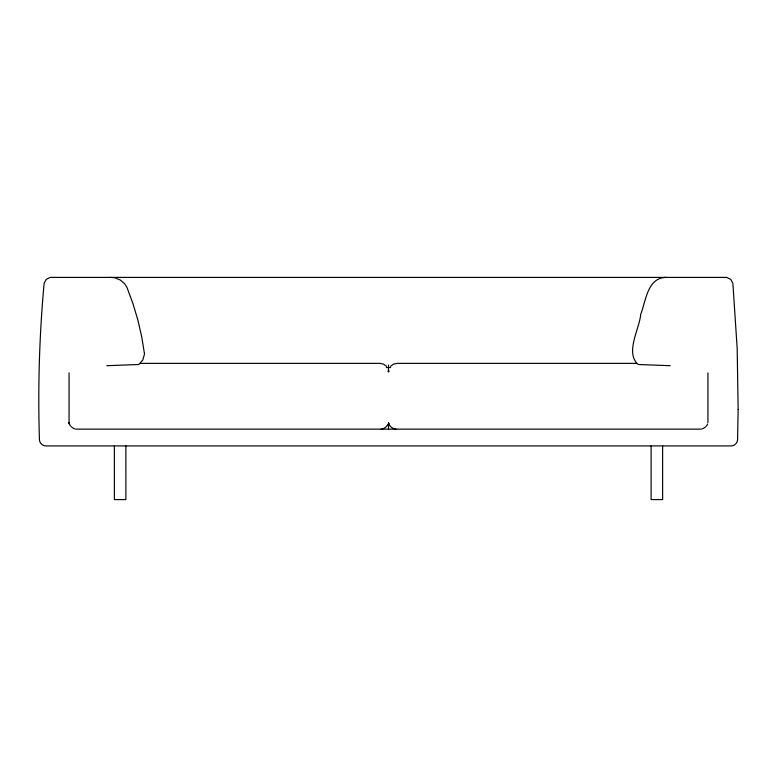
<?xml version="1.0" encoding="UTF-8"?>
<svg xmlns="http://www.w3.org/2000/svg" width="777" height="777" viewBox="0 0 777 777"><rect width="100%" height="100%" fill="white"/><g stroke="black" fill="none" stroke-linecap="round" stroke-linejoin="round"><path stroke-width="1.17" d="M651.116 445.92L651.107 499.601L662.626 499.601L662.635 445.92M390.433 366.336L393.502 364.131L397.134 363.364L636.198 363.364M666.268 277.399C647.338 277.525 645.949 301 640.714 314.326C639.529 328.875 624.825 352.69 638.15 364.481L670.211 365.705M701.184 429.137L75.816 429.137M106.789 365.705L138.85 364.481L142.803 360.004L144.503 353.943L141.715 336.81L137.83 319.901L132.848 303.283L126.806 287.014L124.641 283.76L120.192 279.953L114.753 277.768L110.732 277.399M140.802 363.364L379.866 363.364L383.498 364.131L386.567 366.336M386.344 367.55L390.656 367.55M707.934 372.834L707.934 422.542M388.5 365.044L388.5 369.969M388.5 424.155L388.5 429.331M125.884 445.92L125.893 499.601L114.374 499.601L114.365 445.92M69.066 372.834L69.066 422.251M74.893 428.894A9.188 9.188 0 0 1 71.61 427.029M70.93 426.359A9.188 9.188 0 0 1 69.357 423.989M388.15 423.999A9.188 9.188 0 0 1 380.749 429.292M707.643 423.989A9.188 9.188 0 0 1 706.07 426.359M705.39 427.029A9.188 9.188 0 0 1 702.107 428.894M396.251 429.292A9.188 9.188 0 0 1 388.85 423.999M738.15 409.44L737.558 440.054C737.276 443.298 734.304 445.979 731.05 445.92L45.95 445.92C42.696 445.979 39.724 443.298 39.442 440.054C37.801 387.81 39.336 335.47 44.114 283.42L46.212 279.38L50.311 277.399L726.689 277.399L730.788 279.38L732.886 283.42L737.188 348.611L738.15 409.44M388.85 370.93L388.5 371.814L388.15 370.93L388.5 371.814L388.85 370.93M388.85 423.465L388.5 422.873L388.85 423.465M69.415 423.465L69.066 422.873L69.415 423.465M69.415 423.912L69.066 423.038L69.415 423.97"/></g></svg>
